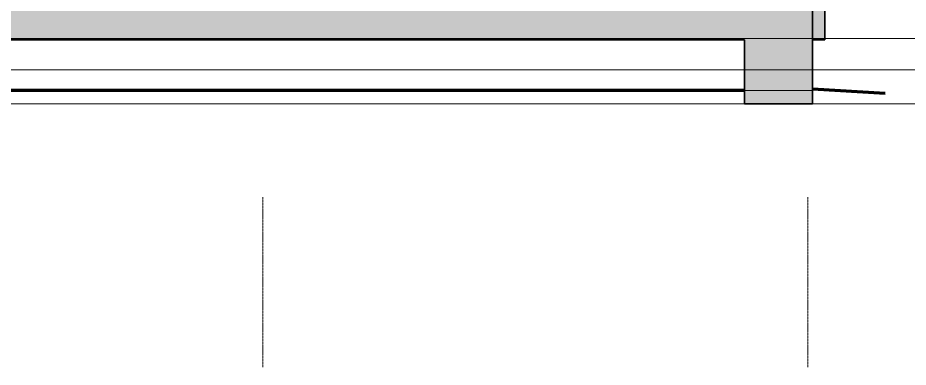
# Model space of a CAD drawing. Header units: centimetres. Extents: x -11896 to 2794, y -437 to 1921.
# Drawn here: x 150 to 1458, y -437 to 77 of the extents above; entities that cross this region are included whole.
import ezdxf

# ---------------------------------------------------------------- set-up
doc = ezdxf.new("R2010")
doc.units = ezdxf.units.CM
doc.linetypes.add('Centre', pattern=[3.175, 0.635, -0.475, 1.59, -0.475])
doc.linetypes.add('Grid Line', pattern=[2.2225, 1.27, -0.3175, 0.3175, -0.3175])
for name, color, linetype, lineweight in [('A-FLOR', 7, 'Continuous', 9), ('A-FLOR-LEVL', 7, 'Continuous', 9), ('A-FLOR-PATT', 7, 'Continuous', 35), ('A-WALL', 7, 'Continuous', 9), ('A-WALL-PATT', 7, 'Continuous', 35), ('C-BLDG-PADS', 7, 'Continuous', 9), ('C-TOPO', 7, 'Continuous', 9), ('S-GRID', 7, 'Continuous', 9)]:
    doc.layers.add(name, color=color, linetype=linetype, lineweight=lineweight)

# ---------------------------------------------------------------- blocks, each defined once
blk = doc.blocks.new('PQ_RVR_EST-01_ZZ_ZZ_MO_T_A_rvt-2-Sección 2-2')
at = {"layer": 'A-FLOR-PATT', "lineweight": 9, "true_color": 0x9a9a9a}
blk.add_hatch(color=253, dxfattribs=at).paths.add_polyline_path([(-115.5, 44), (-115.5, 94), (-5125.2, 94), (-5125.2, 44), (-133.4, 44)])
at = {"layer": 'A-WALL-PATT', "lineweight": 9, "true_color": 0x9a9a9a}
blk.add_hatch(color=253, dxfattribs=at).paths.add_polyline_path([(-233.4, -50), (-133.4, -50), (-133.4, 44), (-233.4, 44), (-233.4, 42)])
at = {"layer": 'A-FLOR', "lineweight": 35}
for p, q in [((-115.5, 44), (-115.5, 94)), ((-5125.2, 44), (-233.4, 44)), ((-133.4, 44), (-115.5, 44))]:
    blk.add_line(p, q, dxfattribs=at)
at = {"layer": 'A-WALL', "lineweight": 35}
for p, q in [((-233.4, 44), (-233.4, -50)), ((-133.4, -50), (-133.4, 44)), ((-233.4, -50), (-133.4, -50))]:
    blk.add_line(p, q, dxfattribs=at)

msp = doc.modelspace()

# ---------------------------------------------------------------- hatches: boundary and pattern name
at = {"layer": 'A-FLOR-PATT', "lineweight": 9, "true_color": 0x9a9a9a}
msp.add_hatch(color=253, dxfattribs=at).paths.add_polyline_path([(1317.265, 44), (1317.265, 94), (-3674.508, 94), (-3674.508, 44), (1261.618, 44)])
at = {"layer": 'A-WALL-PATT', "lineweight": 9, "true_color": 0x9a9a9a}
msp.add_hatch(color=253, dxfattribs=at).paths.add_polyline_path([(1217.265, -50), (1317.265, -50), (1317.265, 44), (1217.265, 44), (1217.265, 41.955)])

# ---------------------------------------------------------------- linework, layer by layer
at = {"layer": 'A-FLOR', "lineweight": 35}
for p, q in [((1317.265, 44), (1317.265, 94)), ((-3674.508, 44), (1217.265, 44))]:
    msp.add_line(p, q, dxfattribs=at)
at = {"layer": 'A-FLOR-LEVL', "color": 253, "linetype": 'Centre', "true_color": 0xaaaaaa}
for p, q in [((-4027.666, 46.025), (1679.934, 46.025)), ((-4027.666, 0), (1679.934, 0)), ((1679.934, -50), (-4027.666, -50))]:
    msp.add_line(p, q, dxfattribs=at)
at = {"layer": 'A-WALL', "lineweight": 35}
for p, q in [((1217.265, 44), (1217.265, -50)), ((1317.265, -50), (1317.265, 44)), ((1217.265, -50), (1317.265, -50))]:
    msp.add_line(p, q, dxfattribs=at)
at = {"layer": 'C-BLDG-PADS', "color": 253, "lineweight": 18, "true_color": 0xaaaaaa}
for p, q in [((1317.265, 0), (-3674.508, 0)), ((-3674.508, -30.48), (1317.265, -30.48))]:
    msp.add_line(p, q, dxfattribs=at)
at = {"layer": 'C-TOPO', "color": 253, "true_color": 0xaaaaaa}
for p, q in [((-2414.796, -30.496), (1217.265, -30.496)), ((1317.265, -27.222), (1423.987, -33.776)), ((1423.987, -34.093), (1317.265, -28.067))]:
    msp.add_line(p, q, dxfattribs=at)
at = {"layer": 'C-TOPO', "color": 253, "lineweight": 70, "true_color": 0xaaaaaa}
for p, q in [((1217.265, -30.496), (-2414.795, -30.496)), ((1317.265, -28.067), (1423.987, -34.093))]:
    msp.add_line(p, q, dxfattribs=at)
at = {"layer": 'S-GRID', "color": 253, "linetype": 'Grid Line', "true_color": 0xaaaaaa}
for p, q in [((509.858, -437.332), (509.858, -187.332)), ((1310.254, -437.332), (1310.254, -187.332))]:
    msp.add_line(p, q, dxfattribs=at)

# ---------------------------------------------------------------- block references
at = {"lineweight": 5}
msp.add_blockref('PQ_RVR_EST-01_ZZ_ZZ_MO_T_A_rvt-2-Sección 2-2', (1450.659, 0), dxfattribs=at)

doc.saveas('drawing.dxf')
